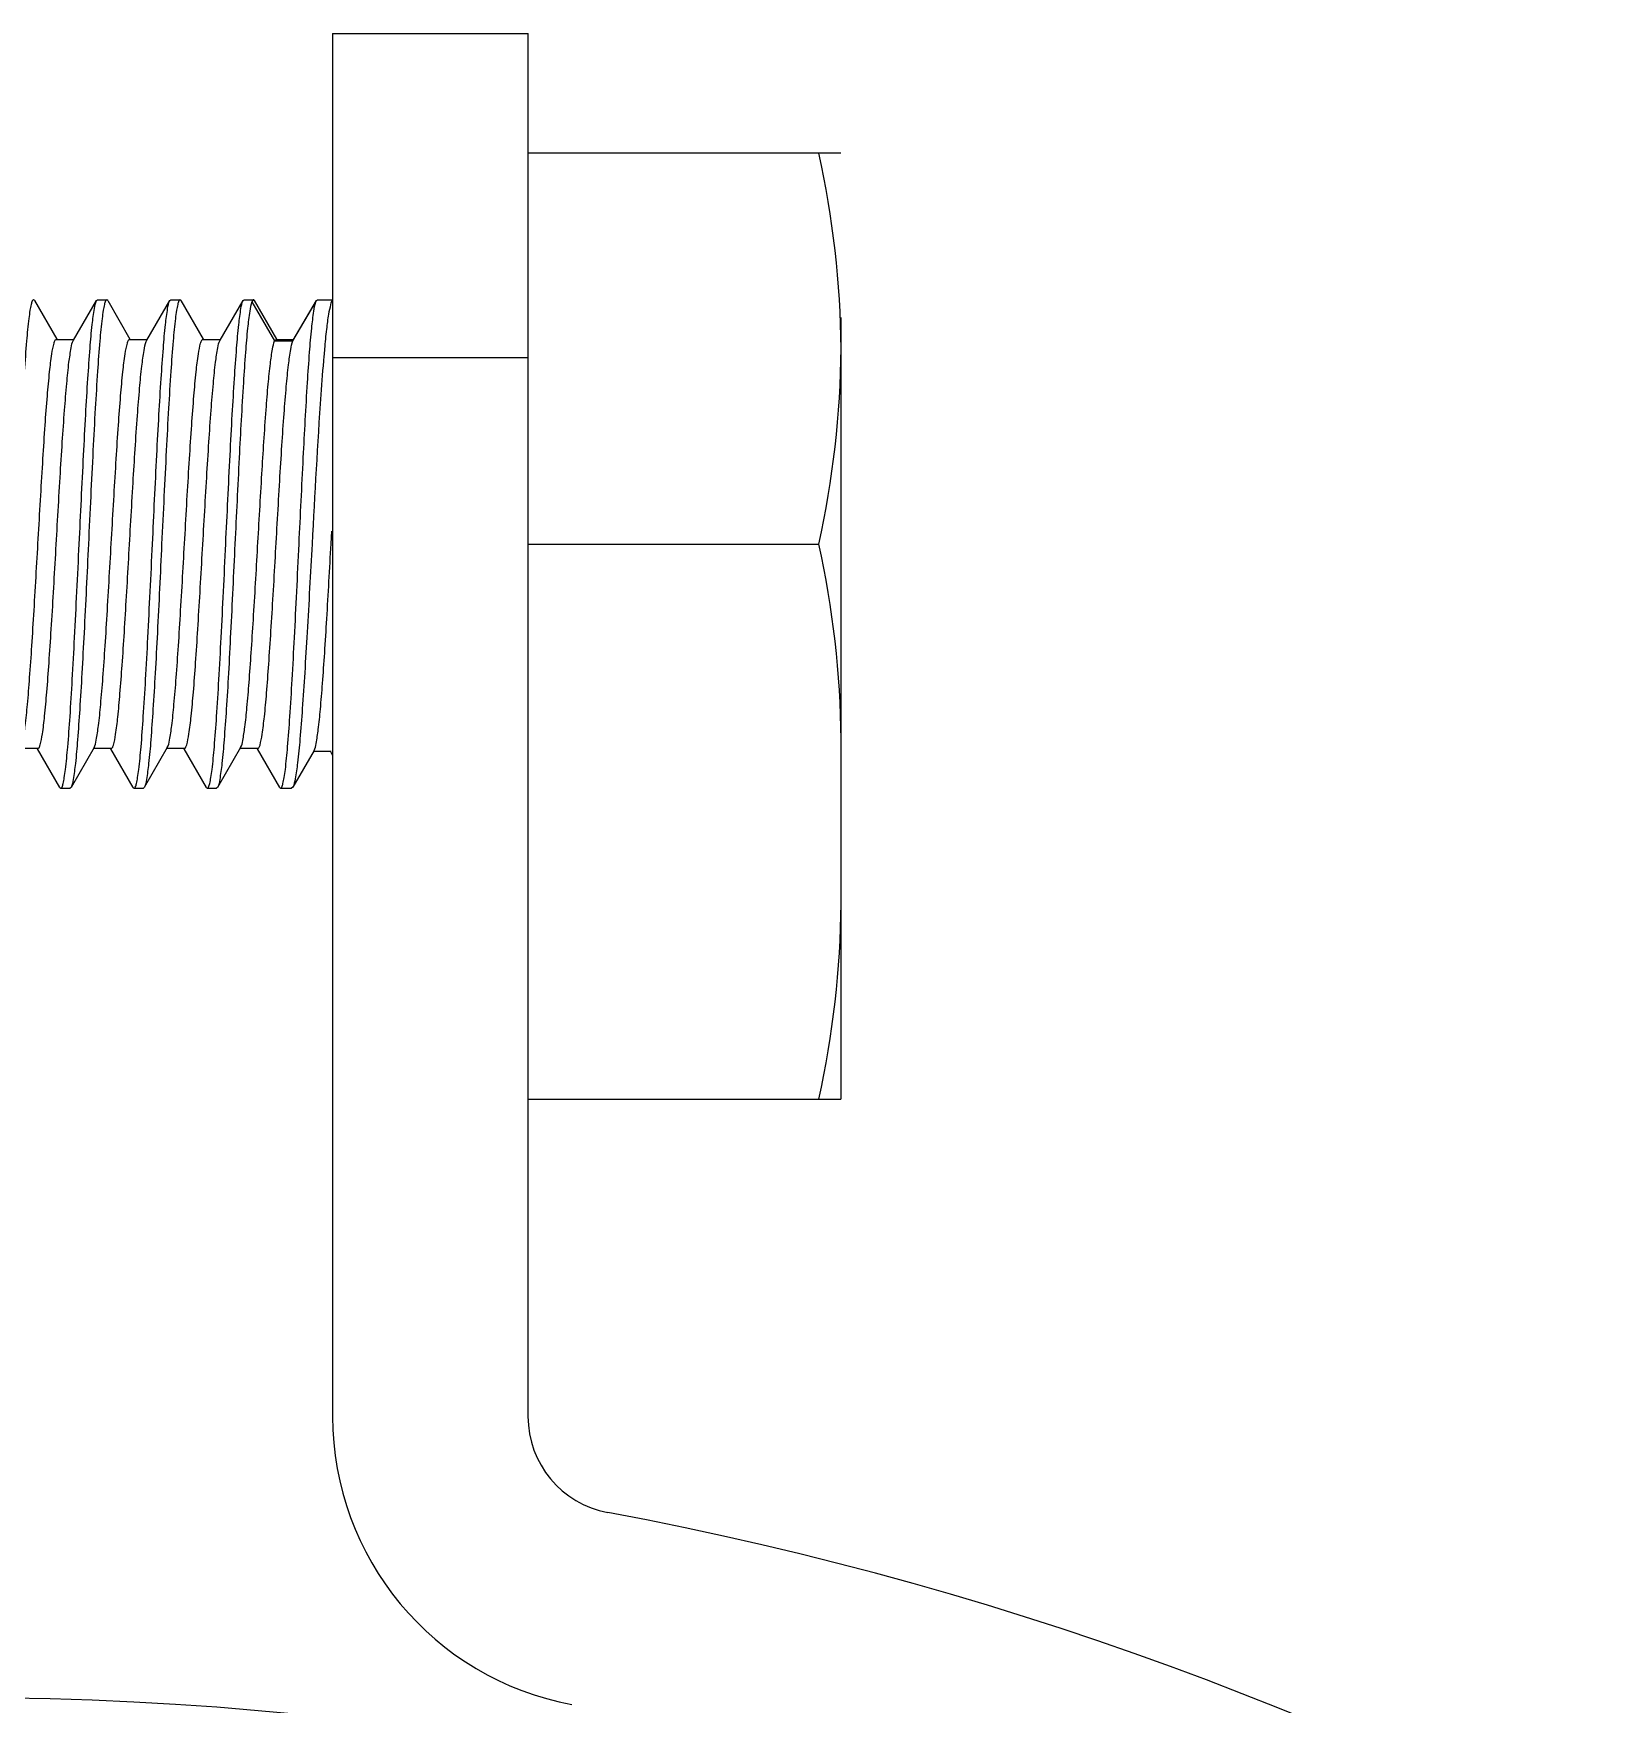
# Model space of a CAD drawing. Extents: x 27938 to 650306, y -92720 to 1524912.
# Drawn here: x 319481 to 319658.7, y 830391.9 to 830579.3 of the extents above; entities that cross this region are included whole.
import ezdxf

# ---------------------------------------------------------------- set-up
doc = ezdxf.new("R2010")
doc.units = 0
doc.header["$LTSCALE"] = 1000
doc.header["$MEASUREMENT"] = 0

msp = doc.modelspace()

# ---------------------------------------------------------------- linework, layer by layer
at = {"linetype": 'Continuous'}
for p, q in [((319514.51, 830579.33), (319514.51, 830424.17)), ((319514.51, 830579.33), (319536.43, 830579.33)), ((319536.43, 830424.17), (319536.43, 830579.33)), ((319571.49, 830565.88), (319536.43, 830565.88)), ((319481.06, 830549.35), (319480.95, 830549.45)), ((319481.06, 830549.35), (319483.56, 830545.04)), ((319485.44, 830544.9), (319488.03, 830549.36)), ((319488.03, 830549.36), (319488.14, 830549.45)), ((319488.14, 830549.45), (319489.17, 830549.45)), ((319489.28, 830549.35), (319489.17, 830549.45)), ((319489.28, 830549.35), (319491.78, 830545.04)), ((319493.66, 830544.9), (319496.25, 830549.36)), ((319496.25, 830549.36), (319496.36, 830549.45)), ((319496.36, 830549.45), (319497.39, 830549.45)), ((319497.5, 830549.35), (319497.39, 830549.45)), ((319497.5, 830549.35), (319500, 830545.04)), ((319501.88, 830544.9), (319504.47, 830549.36)), ((319504.47, 830549.36), (319504.58, 830549.45)), ((319504.58, 830549.45), (319505.61, 830549.45)), ((319505.61, 830549.45), (319505.44, 830549.23)), ((319505.44, 830549.23), (319508, 830544.83)), ((319505.72, 830549.35), (319508.22, 830545.04)), ((319510.06, 830544.83), (319512.63, 830549.23)), ((319510.1, 830544.9), (319512.69, 830549.36)), ((319512.63, 830549.23), (319512.69, 830549.36)), ((319512.69, 830549.36), (319512.8, 830549.45)), ((319512.8, 830549.45), (319514.51, 830549.45)), ((319571.49, 830547.45), (319571.49, 830459.78)), ((319483.51, 830545.01), (319485.51, 830545.01)), ((319491.73, 830545.01), (319493.72, 830545.01)), ((319493.6, 830544.78), (319493.66, 830544.9)), ((319499.95, 830545.01), (319501.94, 830545.01)), ((319508, 830544.83), (319508.17, 830545.01)), ((319508, 830544.83), (319510.06, 830544.83)), ((319508.17, 830545.01), (319510.16, 830545.01)), ((319510.06, 830544.83), (319510.1, 830544.9)), ((319514.51, 830542.98), (319536.43, 830542.98)), ((319514.33, 830522.06), (319514.41, 830523.48)), ((319536.43, 830522.05), (319569.02, 830522.05)), ((319481.46, 830499.1), (319479.47, 830499.1)), ((319483.92, 830494.75), (319481.41, 830499.07)), ((319487.75, 830499.21), (319485.17, 830494.75)), ((319489.68, 830499.1), (319487.69, 830499.1)), ((319492.14, 830494.75), (319489.63, 830499.07)), ((319495.97, 830499.21), (319493.39, 830494.75)), ((319497.9, 830499.1), (319495.91, 830499.1)), ((319500.36, 830494.75), (319497.85, 830499.07)), ((319504.19, 830499.21), (319501.61, 830494.75)), ((319506.12, 830499.1), (319504.12, 830499.1)), ((319508.58, 830494.75), (319506.07, 830499.07)), ((319512.42, 830498.87), (319510.04, 830494.77)), ((319514.35, 830498.76), (319512.35, 830498.76)), ((319514.51, 830498.37), (319514.3, 830498.73)), ((319483.92, 830494.75), (319484.03, 830494.66)), ((319484.03, 830494.66), (319485.06, 830494.66)), ((319485.17, 830494.75), (319485.06, 830494.66)), ((319492.14, 830494.75), (319492.25, 830494.66)), ((319492.25, 830494.66), (319493.28, 830494.66)), ((319493.39, 830494.75), (319493.28, 830494.66)), ((319500.36, 830494.75), (319500.47, 830494.66)), ((319500.47, 830494.66), (319501.5, 830494.66)), ((319501.61, 830494.75), (319501.5, 830494.66)), ((319508.58, 830494.75), (319508.69, 830494.66)), ((319508.69, 830494.66), (319509.91, 830494.66)), ((319510.04, 830494.77), (319509.91, 830494.66)), ((319536.43, 830459.78), (319571.49, 830459.78))]:
    msp.add_line(p, q, dxfattribs=at)
msp.add_circle((319473.42, 830027.48), 365.17, dxfattribs=at)
for centre, radius, start, end in [((319661.39, 830530.28), 148.42, 174.723, 175.0353), ((319547.38, 830424.17), 32.87, 180, 259.438), ((319547.38, 830424.17), 10.96, 180, 259.438), ((319473.42, 830027.48), 392.57, 0, 79.438)]:
    msp.add_arc(centre, radius, start, end, dxfattribs=at)
for points in [[(319569.02, 830565.88), (319570.54, 830558.69), (319571.49, 830551.32), (319571.49, 830543.97)], [(319571.49, 830543.97), (319571.49, 830536.62), (319570.54, 830529.25), (319569.02, 830522.05)], [(319569.02, 830522.05), (319570.54, 830514.86), (319571.49, 830507.49), (319571.49, 830500.14)], [(319571.49, 830481.7), (319571.49, 830474.35), (319570.54, 830466.98), (319569.02, 830459.78)]]:
    msp.add_open_spline(points, degree=3, dxfattribs=at)
for points, knots in [([(319480.95, 830549.45), (319480.89, 830549.45), (319480.77, 830549.23), (319480.68, 830548.85), (319480.54, 830548.18), (319480.36, 830546.83), (319480.15, 830544.54), (319479.9, 830541.18), (319479.65, 830537.08), (319479.4, 830532.4), (319479.15, 830527.33), (319478.98, 830523.83), (319478.9, 830522.05)], [0, 0, 0, 0, 0.006677, 0.021737, 0.045904, 0.079119, 0.171516, 0.295578, 0.446605, 0.618846, 0.805696, 1, 1, 1, 1]), ([(319486.09, 830522.05), (319486.25, 830525.37), (319486.48, 830530.21), (319486.8, 830536.4), (319487.04, 830540.4), (319487.28, 830543.77), (319487.49, 830546.4), (319487.75, 830548.16), (319487.88, 830549.09), (319488.03, 830549.36)], [0, 0, 0, 0, 0.364025, 0.530311, 0.678336, 0.803029, 0.900136, 0.966414, 1, 1, 1, 1]), ([(319489.17, 830549.45), (319489.11, 830549.45), (319488.99, 830549.23), (319488.89, 830548.85), (319488.76, 830548.18), (319488.58, 830546.83), (319488.36, 830544.54), (319488.12, 830541.18), (319487.87, 830537.08), (319487.62, 830532.4), (319487.37, 830527.33), (319487.2, 830523.83), (319487.12, 830522.05)], [0, 0, 0, 0, 0.006678, 0.021739, 0.045907, 0.079123, 0.171521, 0.295583, 0.44661, 0.618849, 0.805697, 1, 1, 1, 1]), ([(319494.31, 830522.05), (319494.46, 830525.37), (319494.69, 830530.21), (319495.02, 830536.4), (319495.26, 830540.4), (319495.5, 830543.77), (319495.71, 830546.4), (319495.96, 830548.16), (319496.1, 830549.09), (319496.25, 830549.36)], [0, 0, 0, 0, 0.364025, 0.530311, 0.678336, 0.803029, 0.900137, 0.966414, 1, 1, 1, 1]), ([(319497.39, 830549.45), (319497.33, 830549.45), (319497.21, 830549.23), (319497.11, 830548.85), (319496.98, 830548.18), (319496.8, 830546.83), (319496.58, 830544.54), (319496.34, 830541.18), (319496.09, 830537.08), (319495.84, 830532.4), (319495.59, 830527.33), (319495.42, 830523.83), (319495.33, 830522.05)], [0, 0, 0, 0, 0.006679, 0.021742, 0.04591, 0.079127, 0.171526, 0.295588, 0.446614, 0.618853, 0.805699, 1, 1, 1, 1]), ([(319502.52, 830522.05), (319502.68, 830525.37), (319502.91, 830530.21), (319503.24, 830536.4), (319503.48, 830540.4), (319503.72, 830543.77), (319503.93, 830546.4), (319504.18, 830548.16), (319504.32, 830549.09), (319504.47, 830549.36)], [0, 0, 0, 0, 0.364025, 0.530311, 0.678336, 0.803029, 0.900137, 0.966414, 1, 1, 1, 1]), ([(319505.44, 830549.23), (319505.31, 830548.89), (319505.16, 830547.89), (319504.93, 830546), (319504.71, 830543.32), (319504.38, 830538.49), (319504, 830531.32), (319503.71, 830525.28), (319503.55, 830522.05)], [0, 0, 0, 0, 0.03994, 0.110597, 0.209953, 0.334863, 0.644572, 1, 1, 1, 1]), ([(319505.72, 830549.35), (319505.7, 830549.38), (319505.68, 830549.42), (319505.63, 830549.45), (319505.61, 830549.45)], [0, 0, 0, 0, 0.600908, 1, 1, 1, 1]), ([(319510.74, 830522.05), (319510.9, 830525.28), (319511.19, 830531.32), (319511.57, 830538.49), (319511.9, 830543.32), (319512.12, 830546), (319512.35, 830547.89), (319512.5, 830548.89), (319512.63, 830549.23)], [0, 0, 0, 0, 0.355428, 0.665137, 0.790047, 0.889403, 0.96006, 1, 1, 1, 1]), ([(319514.51, 830549.42), (319514.37, 830549.3), (319514.23, 830548.71), (319514, 830547.65), (319513.79, 830545.96), (319513.66, 830544.67), (319513.59, 830543.93)], [0, 0, 0, 0, 0.09877, 0.299863, 0.602238, 1, 1, 1, 1]), ([(319479.53, 830499.21), (319479.68, 830499.46), (319479.83, 830500.31), (319480.08, 830501.91), (319480.31, 830504.26), (319480.55, 830507.24), (319480.79, 830510.75), (319481.12, 830516.13), (319481.44, 830521.76), (319481.77, 830527.43), (319482.01, 830531.5), (319482.25, 830535.23), (319482.49, 830538.48), (319482.74, 830541.15), (319482.96, 830543.11), (319483.18, 830544.32), (319483.34, 830544.85), (319483.46, 830545.01), (319483.51, 830545.01)], [0, 0, 0, 0, 0.018976, 0.054804, 0.106454, 0.17214, 0.249527, 0.335846, 0.52267, 0.61646, 0.705997, 0.788065, 0.859721, 0.918408, 0.962058, 0.98923, 0.996485, 1, 1, 1, 1]), ([(319481.46, 830499.1), (319481.51, 830499.1), (319481.63, 830499.26), (319481.8, 830499.79), (319482.02, 830501), (319482.24, 830502.96), (319482.48, 830505.63), (319482.72, 830508.88), (319482.96, 830512.61), (319483.21, 830516.68), (319483.53, 830522.36), (319483.85, 830527.98), (319484.18, 830533.36), (319484.42, 830536.87), (319484.67, 830539.85), (319484.89, 830542.2), (319485.14, 830543.8), (319485.29, 830544.65), (319485.44, 830544.9)], [0, 0, 0, 0, 0.003514, 0.010772, 0.03795, 0.08161, 0.140308, 0.211979, 0.294061, 0.383613, 0.477416, 0.664254, 0.750572, 0.827952, 0.893624, 0.945254, 0.981055, 1, 1, 1, 1]), ([(319487.75, 830499.21), (319487.9, 830499.46), (319488.05, 830500.31), (319488.3, 830501.91), (319488.52, 830504.26), (319488.77, 830507.24), (319489.01, 830510.75), (319489.34, 830516.13), (319489.66, 830521.76), (319489.99, 830527.43), (319490.23, 830531.5), (319490.47, 830535.23), (319490.71, 830538.48), (319490.95, 830541.15), (319491.18, 830543.11), (319491.4, 830544.32), (319491.56, 830544.85), (319491.68, 830545.01), (319491.73, 830545.01)], [0, 0, 0, 0, 0.018976, 0.054803, 0.106453, 0.172138, 0.249526, 0.335844, 0.522669, 0.61646, 0.705997, 0.788066, 0.859722, 0.918409, 0.962059, 0.989231, 0.996485, 1, 1, 1, 1]), ([(319489.68, 830499.1), (319489.73, 830499.1), (319489.85, 830499.25), (319490.01, 830499.77), (319490.23, 830500.94), (319490.45, 830502.85), (319490.68, 830505.45), (319490.92, 830508.62), (319491.16, 830512.26), (319491.4, 830516.25), (319491.72, 830521.84), (319492.1, 830528.6), (319492.5, 830534.98), (319492.84, 830539.34), (319493.07, 830541.78), (319493.31, 830543.52), (319493.47, 830544.46), (319493.6, 830544.78)], [0, 0, 0, 0, 0.003455, 0.010535, 0.037032, 0.079611, 0.136914, 0.206982, 0.287388, 0.37533, 0.467742, 0.653021, 0.817577, 0.884775, 0.938688, 0.977489, 1, 1, 1, 1]), ([(319495.97, 830499.21), (319496.12, 830499.46), (319496.27, 830500.31), (319496.52, 830501.91), (319496.74, 830504.26), (319496.99, 830507.24), (319497.23, 830510.75), (319497.56, 830516.13), (319497.88, 830521.76), (319498.2, 830527.43), (319498.45, 830531.5), (319498.69, 830535.23), (319498.93, 830538.48), (319499.17, 830541.15), (319499.4, 830543.11), (319499.62, 830544.32), (319499.78, 830544.85), (319499.9, 830545.01), (319499.95, 830545.01)], [0, 0, 0, 0, 0.018976, 0.054804, 0.106454, 0.17214, 0.249527, 0.335846, 0.522669, 0.61646, 0.705997, 0.788065, 0.859721, 0.918408, 0.962058, 0.98923, 0.996484, 1, 1, 1, 1]), ([(319497.9, 830499.1), (319497.95, 830499.1), (319498.07, 830499.26), (319498.23, 830499.79), (319498.45, 830501), (319498.68, 830502.96), (319498.92, 830505.63), (319499.16, 830508.88), (319499.4, 830512.61), (319499.64, 830516.68), (319499.97, 830522.36), (319500.29, 830527.98), (319500.62, 830533.36), (319500.86, 830536.87), (319501.11, 830539.85), (319501.33, 830542.2), (319501.58, 830543.8), (319501.73, 830544.65), (319501.88, 830544.9)], [0, 0, 0, 0, 0.003514, 0.010772, 0.03795, 0.081609, 0.140308, 0.211978, 0.294061, 0.383612, 0.477416, 0.664254, 0.750572, 0.827952, 0.893624, 0.945254, 0.981055, 1, 1, 1, 1]), ([(319504.19, 830499.21), (319504.33, 830499.44), (319504.48, 830500.24), (319504.71, 830501.73), (319504.93, 830503.91), (319505.16, 830506.69), (319505.39, 830509.97), (319505.72, 830515.04), (319506.1, 830521.74), (319506.55, 830529.59), (319506.93, 830535.68), (319507.26, 830539.8), (319507.49, 830542.08), (319507.72, 830543.69), (319507.88, 830544.54), (319508, 830544.83)], [0, 0, 0, 0, 0.017949, 0.051483, 0.099746, 0.16121, 0.233875, 0.31535, 0.493787, 0.673153, 0.829955, 0.893299, 0.943723, 0.979621, 1, 1, 1, 1]), ([(319506.12, 830499.1), (319506.17, 830499.1), (319506.29, 830499.25), (319506.45, 830499.77), (319506.66, 830500.96), (319506.89, 830502.89), (319507.13, 830505.51), (319507.36, 830508.71), (319507.6, 830512.39), (319507.85, 830516.4), (319508.17, 830522.02), (319508.48, 830527.61), (319508.81, 830532.97), (319509.05, 830536.5), (319509.29, 830539.52), (319509.52, 830541.93), (319509.76, 830543.63), (319509.92, 830544.53), (319510.06, 830544.83)], [0, 0, 0, 0, 0.003476, 0.010618, 0.037351, 0.080307, 0.138095, 0.208722, 0.289712, 0.378215, 0.471113, 0.656939, 0.743312, 0.821202, 0.88787, 0.940988, 0.978742, 1, 1, 1, 1]), ([(319513.52, 830543.13), (319513.4, 830541.69), (319512.87, 830534.67), (319512.5, 830527.64), (319512.2, 830522.05)], [0, 0, 0, 0, 0.204958, 1, 1, 1, 1]), ([(319484.03, 830494.66), (319484.09, 830494.66), (319484.21, 830494.88), (319484.31, 830495.25), (319484.44, 830495.92), (319484.62, 830497.28), (319484.84, 830499.57), (319485.08, 830502.93), (319485.33, 830507.03), (319485.58, 830511.7), (319485.83, 830516.78), (319486, 830520.27), (319486.09, 830522.05)], [0, 0, 0, 0, 0.006686, 0.021754, 0.04593, 0.079149, 0.171549, 0.295611, 0.446641, 0.618877, 0.805711, 1, 1, 1, 1]), ([(319487.12, 830522.05), (319486.96, 830518.73), (319486.73, 830513.9), (319486.4, 830507.71), (319486.16, 830503.71), (319485.92, 830500.34), (319485.71, 830497.71), (319485.46, 830495.95), (319485.32, 830495.02), (319485.17, 830494.75)], [0, 0, 0, 0, 0.363958, 0.530225, 0.678245, 0.80294, 0.900061, 0.966367, 1, 1, 1, 1]), ([(319492.25, 830494.66), (319492.31, 830494.66), (319492.43, 830494.88), (319492.53, 830495.25), (319492.66, 830495.93), (319492.84, 830497.28), (319493.06, 830499.57), (319493.3, 830502.93), (319493.55, 830507.03), (319493.8, 830511.7), (319494.05, 830516.78), (319494.22, 830520.27), (319494.31, 830522.05)], [0, 0, 0, 0, 0.006688, 0.021762, 0.045939, 0.079161, 0.171565, 0.295627, 0.446655, 0.618887, 0.805715, 1, 1, 1, 1]), ([(319495.33, 830522.05), (319495.18, 830518.73), (319494.95, 830513.9), (319494.62, 830507.71), (319494.38, 830503.71), (319494.14, 830500.34), (319493.93, 830497.71), (319493.68, 830495.95), (319493.54, 830495.02), (319493.39, 830494.75)], [0, 0, 0, 0, 0.363958, 0.530225, 0.678245, 0.80294, 0.900061, 0.966367, 1, 1, 1, 1]), ([(319500.47, 830494.66), (319500.53, 830494.66), (319500.65, 830494.88), (319500.75, 830495.25), (319500.88, 830495.93), (319501.06, 830497.28), (319501.28, 830499.57), (319501.52, 830502.93), (319501.77, 830507.03), (319502.02, 830511.7), (319502.27, 830516.78), (319502.44, 830520.27), (319502.52, 830522.05)], [0, 0, 0, 0, 0.006689, 0.021763, 0.04594, 0.079164, 0.171568, 0.295631, 0.446658, 0.618889, 0.805716, 1, 1, 1, 1]), ([(319503.55, 830522.05), (319503.39, 830518.73), (319503.16, 830513.9), (319502.84, 830507.71), (319502.6, 830503.71), (319502.36, 830500.34), (319502.15, 830497.71), (319501.89, 830495.95), (319501.76, 830495.02), (319501.61, 830494.75)], [0, 0, 0, 0, 0.363958, 0.530225, 0.678245, 0.80294, 0.900061, 0.966367, 1, 1, 1, 1]), ([(319508.69, 830494.66), (319508.75, 830494.66), (319508.87, 830494.88), (319508.96, 830495.25), (319509.1, 830495.93), (319509.28, 830497.28), (319509.49, 830499.57), (319509.74, 830502.93), (319509.99, 830507.03), (319510.24, 830511.7), (319510.49, 830516.78), (319510.66, 830520.27), (319510.74, 830522.05)], [0, 0, 0, 0, 0.00669, 0.021764, 0.045942, 0.079166, 0.171571, 0.295634, 0.446661, 0.618891, 0.805717, 1, 1, 1, 1]), ([(319512.2, 830522.05), (319512.02, 830518.75), (319511.76, 830513.94), (319511.39, 830507.78), (319511.13, 830503.78), (319510.87, 830500.42), (319510.63, 830497.78), (319510.36, 830495.99), (319510.2, 830495.05), (319510.04, 830494.77)], [0, 0, 0, 0, 0.362263, 0.527925, 0.675614, 0.80033, 0.897877, 0.965043, 1, 1, 1, 1]), ([(319512.42, 830498.87), (319512.56, 830499.11), (319512.71, 830499.93), (319512.95, 830501.46), (319513.16, 830503.72), (319513.4, 830506.58), (319513.63, 830509.96), (319513.95, 830515.18), (319514.18, 830519.26), (319514.33, 830522.06)], [0, 0, 0, 0, 0.036124, 0.104043, 0.201926, 0.326585, 0.473883, 0.638923, 1, 1, 1, 1])]:
    msp.add_open_spline(points, degree=3, knots=knots, dxfattribs=at)

doc.saveas('drawing.dxf')
